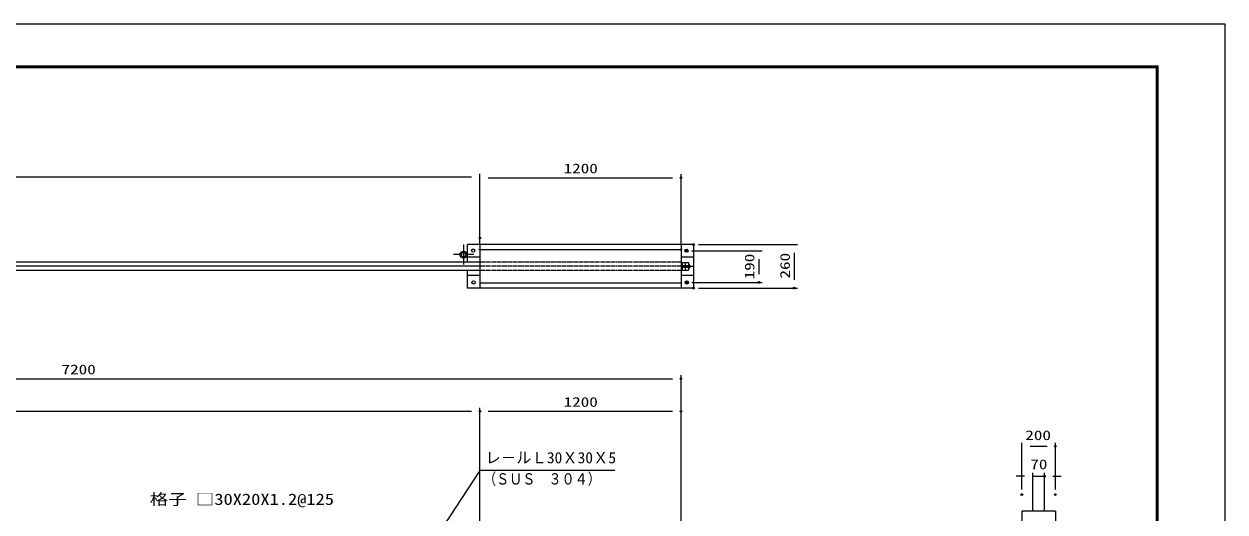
# Model space of a CAD drawing. Units: millimetres, scale not verified. Extents: x -5940 to 5940, y -4200 to 4200.
# Drawn here: x -1228 to 5940, y 1284 to 4200 of the extents above; entities that cross this region are included whole.
import ezdxf
from ezdxf.enums import TextEntityAlignment as Align

# ---------------------------------------------------------------- set-up
doc = ezdxf.new("R2010")
doc.units = ezdxf.units.MM
doc.header["$LTSCALE"] = 20
doc.header["$PDMODE"] = 32
doc.header["$PDSIZE"] = 10
doc.linetypes.add('USER1', pattern=[0.375, 0.25, -0.125])
doc.linetypes.add('USER2', pattern=[0.906, 0.591, -0.118, 0.079, -0.118])
for name, color, linetype, lineweight in [('0-0_0', 7, 'Continuous', 25), ('0-1_1', 7, 'Continuous', 25), ('0-3_CENTLN-L', 4, 'USER1', 25), ('0-7_WAKU', 7, 'Continuous', 25)]:
    doc.layers.add(name, color=color, linetype=linetype, lineweight=lineweight)
doc.layers.add('0-5_DEFPOINTS', color=7, linetype='Continuous')
doc.styles.add('ＭＳ ゴシック', font='')
doc.styles.get('ＭＳ ゴシック').set_extended_font_data('MS Gothic')

msp = doc.modelspace()

# ---------------------------------------------------------------- linework, layer by layer
at = {"layer": '0-0_0', "color": 1}
for p, q in [((1493.39, 2952.26), (1493.39, 3304.14)), ((1493.39, 2882.26), (1493.39, 3301.9)), ((2693.39, 2882.26), (2693.39, 3301.9)), ((2798.39, 2882.26), (3389.27, 2882.26)), ((2755.55, 2845.71), (3177.52, 2845.71)), ((2757.67, 2655.9), (3177.52, 2655.9)), ((2798.39, 2622.26), (3389.27, 2622.26)), ((2693.39, 1123.74), (2693.39, 2100.97)), ((1493.39, 1123.74), (1493.39, 1906.6)), ((1493.39, 1123.74), (1493.39, 1906.6)), ((2693.39, 1128.74), (2693.39, 1906.6)), ((4727.84, 1418.57), (4727.84, 1697.38)), ((4927.83, 1418.57), (4927.83, 1697.38)), ((4792.83, 1288.57), (4792.83, 1518.38)), ((4862.84, 1288.57), (4862.84, 1518.38))]:
    msp.add_line(p, q, dxfattribs=at)
at = {"layer": '0-0_0', "color": 2}
for p, q in [((1443.39, 3284.14), (-4456.61, 3284.14)), ((1543.39, 3281.9), (2643.39, 3281.9)), ((3157.52, 2795.71), (3157.52, 2705.9)), ((3369.27, 2832.26), (3369.27, 2672.26)), ((-4456.61, 2080.97), (2643.39, 2080.97)), ((-4456.61, 1886.6), (1443.39, 1886.6)), ((1543.39, 1886.6), (2643.39, 1886.6)), ((4777.84, 1677.38), (4877.83, 1677.38)), ((4742.83, 1498.38), (4692.83, 1498.38)), ((4792.83, 1498.38), (4862.84, 1498.38)), ((4912.84, 1498.38), (4962.84, 1498.38))]:
    msp.add_line(p, q, dxfattribs=at)
at = {"layer": '0-0_0'}
for p, q in [((2693.39, 2774.26), (2737.39, 2774.26)), ((2693.39, 2752.26), (2768.39, 2752.26)), ((2693.39, 2730.26), (2737.39, 2730.26)), ((2699.39, 2757.26), (2737.39, 2757.26)), ((2699.39, 2756.76), (2737.39, 2756.76)), ((2699.39, 2747.76), (2737.39, 2747.76)), ((2699.39, 2747.26), (2737.39, 2747.26)), ((2737.39, 2762.06), (2744.19, 2762.06)), ((2737.39, 2757.16), (2745.39, 2757.16)), ((2737.39, 2747.36), (2745.39, 2747.36)), ((2737.39, 2742.46), (2744.19, 2742.46))]:
    msp.add_line(p, q, dxfattribs=at)
msp.add_lwpolyline([(2297.6, 1532.56), (1492.04, 1532.56), (1130.89, 979.66)], dxfattribs=at)
for centre, radius in [((1395.39, 2822.26), 21.12), ((1395.39, 2822.26), 13.92), ((1452.92, 2846.06), 9.76), ((2725.55, 2845.71), 9.76), ((1455.04, 2656.25), 9.76), ((2727.67, 2655.9), 9.76)]:
    msp.add_circle(centre, radius, dxfattribs=at)
for centre, radius, start, end in [((2742.29, 2759.61), 3.1, 307.80915, 52.19085), ((2734.79, 2752.26), 10.6, 332.47843, 27.52157), ((2742.29, 2744.91), 3.1, 307.8099, 52.1901)]:
    msp.add_arc(centre, radius, start, end, dxfattribs=at)
at = {"layer": '0-1_1'}
for p, q in [((1418.39, 2777.26), (1418.39, 2882.26)), ((1493.39, 2882.26), (1493.39, 2622.26)), ((2693.39, 2882.26), (2693.39, 2622.26)), ((2768.39, 2882.26), (2768.39, 2622.26)), ((1493.39, 2852.26), (2693.39, 2852.26)), ((1493.39, 2777.26), (-4506.61, 2777.26)), ((1493.39, 2752.26), (-4506.61, 2752.26)), ((1493.39, 2727.26), (-4506.61, 2727.26)), ((1418.39, 2622.26), (1418.39, 2727.26)), ((2699.39, 2774.26), (2699.39, 2730.26)), ((2701.39, 2757.26), (2701.39, 2747.26)), ((2718.39, 2774.26), (2718.39, 2730.26)), ((2737.39, 2774.26), (2737.39, 2730.26)), ((2745.39, 2759.61), (2745.39, 2744.91)), ((2693.39, 2652.26), (1493.39, 2652.26)), ((4727.83, 1288.57), (4727.83, -406.43)), ((4927.83, 1288.57), (4727.84, 1288.57)), ((4927.83, 1288.57), (4927.83, -406.43))]:
    msp.add_line(p, q, dxfattribs=at)
at = {"layer": '0-1_1', "color": 4, "linetype": 'USER1'}
for p, q in [((2693.39, 2777.26), (1493.39, 2777.26)), ((2693.39, 2752.26), (1493.39, 2752.26)), ((2693.39, 2727.26), (1493.39, 2727.26))]:
    msp.add_line(p, q, dxfattribs=at)
at = {"layer": '0-3_CENTLN-L', "color": 2, "linetype": 'USER2'}
for p, q in [((1395.39, 2883.38), (1395.39, 2761.14)), ((1456.51, 2822.26), (1334.27, 2822.26))]:
    msp.add_line(p, q, dxfattribs=at)
at = {"layer": '0-3_CENTLN-L', "color": 7, "linetype": 'Continuous'}
for p, q in [((2768.39, 2882.26), (1418.39, 2882.26)), ((1493.39, 2807.26), (1418.39, 2807.26)), ((2768.39, 2807.26), (2693.39, 2807.26)), ((1493.39, 2697.26), (1418.39, 2697.26)), ((2768.39, 2697.26), (2693.39, 2697.26)), ((2768.39, 2622.26), (1418.39, 2622.26))]:
    msp.add_line(p, q, dxfattribs=at)
at = {"layer": '0-5_DEFPOINTS'}
for p in [(2693.39, 3281.9), (1493.39, 2922.26), (2768.39, 2882.26), (1493.39, 2852.26), (2693.39, 2852.26), (2725.55, 2845.71), (2727.67, 2655.9), (3157.52, 2655.9), (2768.39, 2622.26), (3369.27, 2622.26), (2693.39, 2080.97), (1493.39, 1886.6), (2693.39, 1886.6), (4927.83, 1677.38), (4862.84, 1498.38), (4727.84, 1388.57), (4927.83, 1388.57)]:
    msp.add_point(p, dxfattribs=at)
at = {"layer": '0-7_WAKU', "color": 3}
msp.add_lwpolyline([(-5940, 4200), (5940, 4200), (5940, -4200), (-5940, -4200)], close=True, dxfattribs=at)
at = {"layer": '0-7_WAKU'}
for points in [[(-5540, 3950), (5540, 3950), (5540, -3950), (-5540, -3950)], [(-5537.5, 3947.5), (5537.5, 3947.5), (5537.5, -3947.5), (-5537.5, -3947.5)], [(-5535, 3945), (5535, 3945), (5535, -3945), (-5535, -3945)], [(-5532.5, 3942.5), (5532.5, 3942.5), (5532.5, -3942.5), (-5532.5, -3942.5)], [(-5530, 3940), (5530, 3940), (5530, -3940), (-5530, -3940)]]:
    msp.add_lwpolyline(points, close=True, dxfattribs=at)

# ---------------------------------------------------------------- texts
at = {"layer": '0-0_0', "color": 3, "style": 'ＭＳ ゴシック'}
for s, height, width, p in [('1200', 57.77, 1.3, (1992.6, 3290.8)), ('7200', 57.77, 1.3, (-1003.75, 2089.87)), ('1200', 57.77, 1.3, (1992.6, 1895.5)), ('200', 57.77, 1.3, (4748.1, 1696.64)), ('70', 57.77, 1.3, (4778.08, 1522.95)), ('（ＳＵＳ\u3000３０４）', 67.35, 0.85, (1511.92, 1428.42)), ('格子 □30X20X1.2@125', 67.3, 1.2, (-477.23, 1306.76))]:
    msp.add_text(s, height=height, dxfattribs=dict(at, width=width)).set_placement(p, align=Align.BOTTOM_LEFT)
at = {"layer": '0-0_0', "color": 3, "style": 'ＭＳ ゴシック', "width": 1.3}
for s, p in [('190', (3148.62, 2674.31)), ('260', (3360.37, 2679.41))]:
    msp.add_text(s, height=57.77, rotation=90, dxfattribs=at).set_placement(p, align=Align.BOTTOM_LEFT)
at = {"layer": '0-0_0', "color": 3, "style": 'ＭＳ ゴシック'}
msp.add_text('レ－ルＬ30Ｘ30Ｘ5', height=67.35, dxfattribs=at).set_placement((1525.55, 1555.13), align=Align.BOTTOM_LEFT)

doc.saveas('drawing.dxf')
